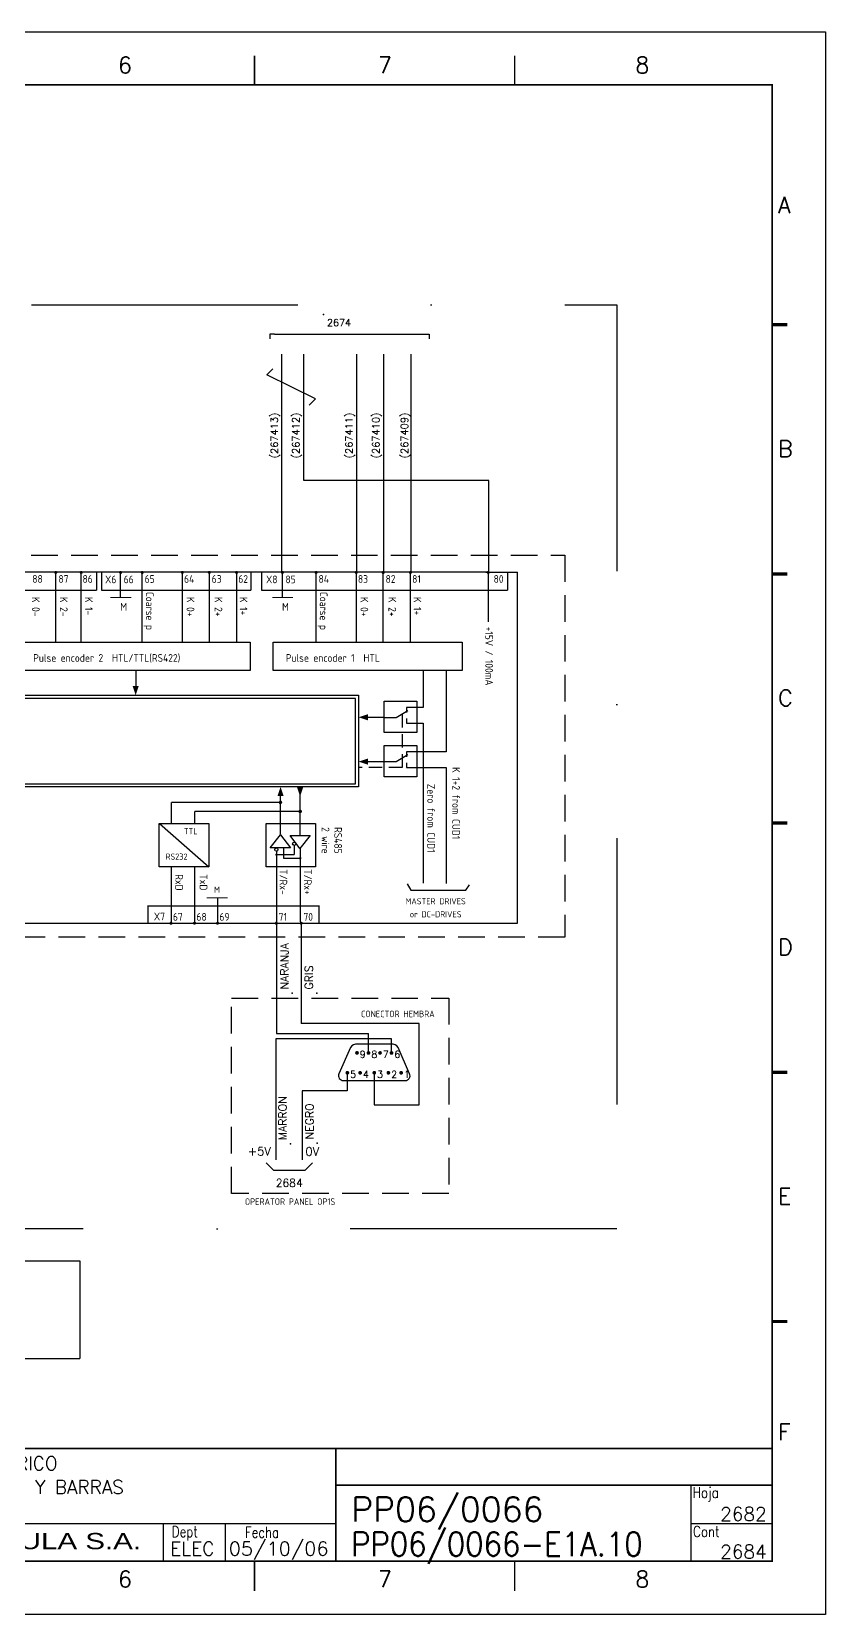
# Model space of a CAD drawing. Extents: x -25 to 1044, y -25744 to 292.
# Drawn here: x 681.1 to 830, y -18110.5 to -17813.5 of the extents above; entities that cross this region are included whole.
import ezdxf
from ezdxf.enums import TextEntityAlignment as Align

# ---------------------------------------------------------------- set-up
doc = ezdxf.new("R2010")
doc.units = 0
doc.header["$LTSCALE"] = 10
doc.header["$MEASUREMENT"] = 0
for name, pattern in [('DASHDOT', [1, 0.5, -0.25, 0, -0.25]), ('DASHED', [0.75, 0.5, -0.25]), ('HIDDEN', [0.375, 0.25, -0.125])]:
    doc.linetypes.add(name, pattern=pattern)
doc.layers.get('0').update_dxf_attribs({"linetype": 'CONTINUOUS'})
for name, color, linetype in [('1', 7, 'CONTINUOUS'), ('10', 5, 'CONTINUOUS'), ('2', 7, 'CONTINUOUS'), ('3', 8, 'CONTINUOUS'), ('6', 7, 'DASHDOT'), ('8', 1, 'CONTINUOUS'), ('9', 6, 'CONTINUOUS'), ('DIBUJO', 7, 'CONTINUOUS'), ('NODE', 7, 'CONTINUOUS')]:
    doc.layers.add(name, color=color, linetype=linetype)
doc.styles.add('HELVETICA', font='HELV.SHX')
doc.styles.add('ISO', font='ISO')
doc.styles.add('LABEL', font='SIMPLEX', dxfattribs={"width": 0.8, "height": 4})
doc.styles.add('ROMANS', font='romans')
doc.styles.get("Standard").update_dxf_attribs({"font": 'simplex'})

# ---------------------------------------------------------------- blocks, each defined once
blk = doc.blocks.new('NOD', base_point=(237.5, 170))
at = {"layer": 'NODE'}
blk.add_point((237.5, 170), dxfattribs=at)
blk = doc.blocks.new('PAGINA')
at = {"layer": '2'}
blk.add_blockref('NOD', (-1, -1), dxfattribs=at)
at = {"layer": '8', "style": 'ROMANS'}
blk.add_attdef('NPA', (0, -4.325), '', height=2, dxfattribs=at)
at = {"layer": '9', "style": 'ROMANS'}
blk.add_attdef('NP', (0, 0), '', height=2, dxfattribs=at)
blk = doc.blocks.new('newcajec')
at = {"layer": '1'}
for p, q in [((179.4, 20.85), (0.13, 20.85)), ((7, 20.85), (7, 0)), ((71, 20.85), (71, 0)), ((84, 20.85), (84, 0.09)), ((99, 20.85), (99, 0)), ((215.2, 20.8), (215.2, 0)), ((184.64, 20.18), (184.81, 20.01)), ((184.81, 20.01), (185.18, 20.25)), ((10.6, 16.64), (0, 16.64)), ((10.6, 16.64), (99, 16.64)), ((10.6, 12.48), (0, 12.48)), ((10.6, 12.48), (99, 12.48)), ((179.4, 13.87), (215.2, 13.87)), ((368, 14.06), (368, 0)), ((10.6, 8.32), (0, 8.32)), ((10.6, 8.32), (99, 8.32)), ((179.4, 6.93), (267.63, 6.93)), ((267.63, 6.93), (302.5, 6.93)), ((270.63, 6.91), (270.63, 0)), ((282.07, 6.93), (282.07, 0)), ((368, 6.93), (383, 6.93)), ((10.6, 4.16), (0, 4.16)), ((10.6, 4.16), (99, 4.16))]:
    blk.add_line(p, q, dxfattribs=at)
for points in [[(47.5, 272.5, 0.3, 0.3, 0), (47.5, 277.91, 0.3, 0.3, 0)], [(95.5, 272.5, 0.3, 0.3, 0), (95.5, 277.91, 0.3, 0.3, 0)], [(143.5, 272.5, 0.3, 0.3, 0), (143.5, 277.91, 0.3, 0.3, 0)], [(191.5, 272.5, 0.3, 0.3, 0), (191.5, 277.91, 0.3, 0.3, 0)], [(239.5, 272.5, 0.3, 0.3, 0), (239.5, 277.91, 0.3, 0.3, 0)], [(287.5, 272.5, 0.3, 0.3, 0), (287.5, 277.91, 0.3, 0.3, 0)], [(335.5, 272.5, 0.3, 0.3, 0), (335.5, 277.91, 0.3, 0.3, 0)], [(-2.99, 228.23, 0.6, 0.6, 0), (-0.18, 228.23, 0.6, 0.6, 0)], [(383.01, 228.23, 0.6, 0.6, 0), (385.82, 228.23, 0.6, 0.6, 0)], [(-2.99, 182.23, 0.6, 0.6, 0), (-0.18, 182.23, 0.6, 0.6, 0)], [(383.01, 182.23, 0.6, 0.6, 0), (385.82, 182.23, 0.6, 0.6, 0)], [(-2.99, 136.23, 0.6, 0.6, 0), (-0.18, 136.23, 0.6, 0.6, 0)], [(383.01, 136.23, 0.6, 0.6, 0), (385.82, 136.23, 0.6, 0.6, 0)], [(-2.99, 90.23, 0.6, 0.6, 0), (-0.18, 90.23, 0.6, 0.6, 0)], [(383.01, 90.23, 0.6, 0.6, 0), (385.82, 90.23, 0.6, 0.6, 0)], [(-2.99, 44.23, 0.6, 0.6, 0), (-0.18, 44.23, 0.6, 0.6, 0)], [(383.01, 44.23, 0.6, 0.6, 0), (385.82, 44.23, 0.6, 0.6, 0)], [(383, 20.8, 0.3, 0.3, 0), (179.4, 20.8, 0.3, 0.3, 0), (179.4, 0, 0.3, 0.3, 0)], [(302.5, 20.8, 0.3, 0.3, 0), (302.5, 0, 0.3, 0.3, 0)], [(302.5, 14, 0.3, 0.3, 0), (383, 14, 0.3, 0.3, 0)], [(47.5, -5.5, 0.3, 0.3, 0), (47.5, -0.09, 0.3, 0.3, 0)], [(95.5, -5.5, 0.3, 0.3, 0), (95.5, -0.09, 0.3, 0.3, 0)], [(143.5, -5.5, 0.3, 0.3, 0), (143.5, -0.09, 0.3, 0.3, 0)], [(191.5, -5.5, 0.3, 0.3, 0), (191.5, -0.09, 0.3, 0.3, 0)], [(239.5, -5.5, 0.3, 0.3, 0), (239.5, -0.09, 0.3, 0.3, 0)], [(287.5, -5.5, 0.3, 0.3, 0), (287.5, -0.09, 0.3, 0.3, 0)], [(335.5, -5.5, 0.3, 0.3, 0), (335.5, -0.09, 0.3, 0.3, 0)]]:
    blk.add_lwpolyline(points, format="xyseb", dxfattribs=at)
at = {"layer": '1', "const_width": 0.3}
blk.add_lwpolyline([(0, 0), (0, 272.5), (383, 272.5), (383, 0)], close=True, dxfattribs=at)
at = {"layer": '2', "color": 14}
for p, q in [((221.42, 4.69), (221.42, 5.81)), ((221.42, 2.47), (221.42, 3.58))]:
    blk.add_line(p, q, dxfattribs=at)
for points in [[(220.05, 5.81), (220.05, 6.92), (226.74, 5.81), (226.74, 6.92)], [(221.42, 2.47), (220.05, 2.47), (221.42, 5.81), (220.05, 5.81)], [(221.42, 4.69), (224.25, 4.69), (221.42, 3.58), (224.25, 3.58)], [(224.25, 5.81), (225.37, 5.81), (225.37, 4.69)], [(224.25, 3.58), (225.37, 3.58), (225.37, 2.47)], [(225.37, 5.81), (226.74, 5.81), (225.37, 1.35), (226.74, 1.35)], [(224.25, 0.24), (224.25, 2.47), (220.05, 0.24), (220.05, 2.47)], [(226.74, 1.35), (226.74, 0.24), (224.25, 1.35), (224.25, 0.24)]]:
    blk.add_solid(points, dxfattribs=at)
at = {"layer": '1', "style": 'ROMANS'}
for s, p in [('1', (22.29, 274.68)), ('2', (70.29, 274.68)), ('3', (118.29, 274.68)), ('4', (166.29, 274.68)), ('5', (214.29, 274.68)), ('6', (262.29, 274.68)), ('7', (310.29, 274.68)), ('8', (357.79, 274.68)), ('A', (-4.37, 248.84)), ('A', (384.13, 248.84)), ('B', (-4.37, 203.84)), ('B', (384.13, 203.84)), ('C', (-4.37, 157.84)), ('C', (384.13, 157.84)), ('D', (-4.37, 111.84)), ('D', (384.13, 111.84)), ('E', (-4.37, 65.84)), ('E', (384.13, 65.84)), ('F', (-4.37, 22.34)), ('F', (384.13, 22.34)), ('1', (22.29, -4.82)), ('2', (70.29, -4.82)), ('3', (118.29, -4.82)), ('4', (166.29, -4.82)), ('5', (214.29, -4.82)), ('6', (262.29, -4.82)), ('7', (310.29, -4.82)), ('8', (357.79, -4.82))]:
    blk.add_text(s, height=3, dxfattribs=at).set_placement(p)
at = {"layer": '1', "style": 'LABEL', "width": 0.8}
for s, p in [('Diseno comprobado por', (179.73, 18.27)), ('Dibujo comprobado por', (179.81, 11.47)), ('Hoja', (368.38, 11.66)), ('Dibujado por', (179.83, 4.64)), ('Fecha', (285.71, 4.3)), ('Cont', (368.43, 4.46)), ('No', (2.23, 1.05)), ('Revision', (8, 1.05))]:
    blk.add_text(s, height=2, dxfattribs=at).set_placement(p)
for s, p in [('Dept', (274.61, 4.44)), ('Elaborado', (77.5, 1.05)), ('Fecha', (91.5, 1.05))]:
    blk.add_text(s, height=2, dxfattribs=at).set_placement(p, align=Align.CENTER)
at = {"layer": '10', "style": 'ROMANS'}
for tag, p in [('REV41', (3.5, 18.74)), ('REV43', (77.7, 18.74)), ('REV31', (3.5, 14.58)), ('REV33', (77.7, 14.58)), ('REV21', (3.5, 10.42)), ('REV23', (77.7, 10.42)), ('REV11', (3.5, 6.27)), ('REV13', (77.7, 6.27))]:
    blk.add_attdef(tag, text='', height=2.5, dxfattribs=at).set_placement(p, align=Align.MIDDLE)
for tag, p, height in [('REV42', (8, 17.49), 2.5), ('SHEETNAME1', (100.5, 15.83), 2.5), ('DOCUMENTTYPE', (216.43, 16.8), 2.5), ('NOTA', (305.32, 15.8), 3), ('REV32', (8, 13.33), 2.5), ('DESIGNCHECK', (180.74, 14.83), 2.5), ('OBJECT', (216.43, 12.4), 2.5), ('SHEETNAME2', (100.5, 11.67), 2.5), ('ORDER', (305.32, 7.3), 4.5), ('REV22', (8, 9.17), 2.5), ('SHEETNAME3', (100.5, 7.51), 2.5), ('DRAWINGCHECK', (180.53, 7.71), 2.5), ('CUSTOMER', (216.43, 8.08), 2.5), ('REV12', (8, 5.01), 2.5), ('SHEETNAME4', (100.5, 3.35), 2.5), ('USER', (180.63, 0.71), 2.5), ('DEPARTMENT', (271.93, 1.05), 2.5), ('DOCUMENT_ID', (305.32, 0.93), 4.4)]:
    blk.add_attdef(tag, p, '', height=height, dxfattribs=at)
for tag, width, p, p2 in [('REV44', 1.221199, (84.53, 17.49), (98.48, 17.49)), ('REV34', 1.221199, (84.53, 13.33), (98.48, 13.33)), ('REV24', 1.221199, (84.53, 9.17), (98.48, 9.17)), ('REV14', 1.221199, (84.53, 5.01), (98.48, 5.01)), ('CREATED2', 7.039915, (282.71, 1.05), (301.14, 1.05))]:
    blk.add_attdef(tag, text='', height=2.5, dxfattribs=dict(at, width=width)).set_placement(p, p2, align=Align.FIT)
for tag, p in [('SHEET', (382, 7.43)), ('NEXTSHEET', (382, 0.5))]:
    blk.add_attdef(tag, text='', height=2.5, dxfattribs=at).set_placement(p, align=Align.RIGHT)
at = {"layer": 'DIBUJO', "color": 14, "style": 'HELVETICA', "width": 1.3}
blk.add_text('RUSSULA S.A.', height=3, dxfattribs=at).set_placement((229, 2.19))
blk = doc.blocks.new('$PP313')
at = {"layer": '2'}
blk.add_blockref('NOD', (0, 0), dxfattribs=at)
at = {"layer": '8'}
blk.add_attdef('1A', (1, -3.325), '', height=2.15, dxfattribs=at)
at = {"layer": '9'}
blk.add_attdef('ID', (1, 1), '', height=2.15, dxfattribs=at)

msp = doc.modelspace()

# ---------------------------------------------------------------- linework, layer by layer
at = {"linetype": 'DASHED'}
for p, q in [((485.98, -17911.76), (781.11, -17911.76)), ((781.11, -17911.76), (781.11, -17983.45)), ((781.11, -17983.45), (485.98, -17983.45))]:
    msp.add_line(p, q, dxfattribs=at)
for p, q in [((766.57, -17914.94), (501.16, -17914.94)), ((685.63, -17928), (685.63, -17915.02)), ((690.38, -17928), (690.38, -17915.02)), ((697.75, -17919.7), (697.75, -17915.02)), ((701.81, -17928), (701.81, -17915.02)), ((709.37, -17928), (709.37, -17915.02)), ((714.4, -17928), (714.4, -17915.02)), ((719.55, -17928), (719.55, -17915.02)), ((728.11, -17919.7), (728.11, -17915.02)), ((734.43, -17928), (734.43, -17915.02)), ((741.99, -17928), (741.99, -17915.02)), ((747.02, -17928), (747.02, -17915.02)), ((752.17, -17928), (752.17, -17915.02)), ((766.78, -17924.3), (766.78, -17915.02)), ((700.61, -17933.37), (700.61, -17936.79)), ((754.49, -17933.37), (754.49, -17940.36)), ((747.09, -17942.22), (743.67, -17942.22)), ((754.49, -17943.31), (754.49, -17973.3)), ((747.09, -17950.53), (743.67, -17950.53)), ((727.73, -17964.19), (727.73, -17956.5)), ((731.45, -17964.35), (731.45, -17956.5)), ((725.81, -17966.67), (727.74, -17964.23)), ((727.74, -17964.23), (729.6, -17966.67)), ((729.55, -17964.37), (733.34, -17964.37)), ((731.41, -17966.81), (729.55, -17964.37)), ((733.34, -17964.37), (731.41, -17966.81)), ((729.6, -17966.67), (725.81, -17966.67)), ((715.93, -17976.06), (715.93, -17980.74)), ((726.98, -17980.86), (726.98, -18001.52)), ((753.8, -17999.65), (731.64, -17999.65)), ((753.8, -18014.93), (753.8, -17999.65)), ((748.57, -18002.53), (726.86, -18002.53)), ((726.86, -18002.53), (726.86, -18020.36)), ((726.98, -18001.52), (744.26, -18001.53)), ((744.26, -18005.19), (744.26, -18001.53)), ((748.57, -18005.19), (748.57, -18002.53)), ((740.29, -18008.91), (740.29, -18012.27)), ((745.35, -18008.91), (745.35, -18014.93)), ((740.29, -18012.27), (731.79, -18012.27)), ((731.79, -18012.27), (731.79, -18020.36)), ((745.35, -18014.93), (753.8, -18014.93)), ((726.44, -18027.18), (725.05, -18025.78)), ((726.44, -18027.18), (732.35, -18027.18)), ((732.35, -18027.18), (733.74, -18025.78))]:
    msp.add_line(p, q)
at = {"color": 3}
for p, q in [((693.26, -17915.04), (693.26, -17918.34)), ((694.17, -17915.04), (694.17, -17918.34)), ((722.21, -17915.02), (722.21, -17918.37)), ((724.18, -17915.02), (724.18, -17918.33)), ((770.36, -17915.02), (770.36, -17918.37)), ((677.31, -17918.37), (693.26, -17918.37)), ((694.17, -17918.37), (722.21, -17918.37)), ((724.19, -17918.37), (770.36, -17918.37)), ((516.9, -17938.07), (742.4, -17938.07)), ((741.83, -17938.65), (517.48, -17938.65)), ((741.83, -17954.7), (741.83, -17938.65)), ((742.4, -17938.07), (742.4, -17955.28)), ((742.4, -17955.28), (516.9, -17955.28)), ((517.48, -17954.7), (741.83, -17954.7)), ((702.94, -17980.85), (702.94, -17977.54)), ((702.94, -17977.56), (734.95, -17977.56)), ((734.99, -17980.85), (734.99, -17977.54))]:
    msp.add_line(p, q, dxfattribs=at)
at = {"color": 0}
msp.add_line((501.16, -17980.86), (772.24, -17980.86), dxfattribs=at)
for points, format in [([(685.45, -17915.02, 0.289, 0.289, 1), (685.73, -17915.02, 0.289, 0.289, 1)], "xyseb"), ([(690.22, -17915.02, 0.289, 0.289, 1), (690.5, -17915.02, 0.289, 0.289, 1)], "xyseb"), ([(697.61, -17915.02, 0.289, 0.289, 1), (697.89, -17915.02, 0.289, 0.289, 1)], "xyseb"), ([(701.67, -17915.02, 0.289, 0.289, 1), (701.96, -17915.02, 0.289, 0.289, 1)], "xyseb"), ([(709.19, -17915.02, 0.289, 0.289, 1), (709.48, -17915.02, 0.289, 0.289, 1)], "xyseb"), ([(714.25, -17915.02, 0.289, 0.289, 1), (714.54, -17915.02, 0.289, 0.289, 1)], "xyseb"), ([(719.36, -17915.02, 0.289, 0.289, 1), (719.65, -17915.02, 0.289, 0.289, 1)], "xyseb"), ([(727.96, -17915.02, 0.289, 0.289, 1), (728.25, -17915.02, 0.289, 0.289, 1)], "xyseb"), ([(734.29, -17915.02, 0.289, 0.289, 1), (734.57, -17915.02, 0.289, 0.289, 1)], "xyseb"), ([(741.81, -17915.02, 0.289, 0.289, 1), (742.1, -17915.02, 0.289, 0.289, 1)], "xyseb"), ([(746.87, -17915.02, 0.289, 0.289, 1), (747.16, -17915.02, 0.289, 0.289, 1)], "xyseb"), ([(751.98, -17915.02, 0.289, 0.289, 1), (752.27, -17915.02, 0.289, 0.289, 1)], "xyseb"), ([(766.58, -17915.02, 0.289, 0.289, 1), (766.87, -17915.02, 0.289, 0.289, 1)], "xyseb"), ([(707.05, -17980.85, 0.289, 0.289, 1), (707.34, -17980.85, 0.289, 0.289, 1)], "xyseb"), ([(711.47, -17980.85, 0.289, 0.289, 1), (711.76, -17980.85, 0.289, 0.289, 1)], "xyseb"), ([(715.79, -17980.85, 0.289, 0.289, 1), (716.08, -17980.85, 0.289, 0.289, 1)], "xyseb"), ([(726.83, -17980.85, 0.289, 0.289, 1), (727.12, -17980.85, 0.289, 0.289, 1)], "xyseb"), ([(731.5, -17980.85, 0.289, 0.289, 1), (731.78, -17980.85, 0.289, 0.289, 1)], "xyseb"), ([(742.21, -18003.53, 0.267949), (740.87, -18004.16), (738.71, -18009.08, 0.541238), (739.55, -18010.37), (745.35, -18010.37), (751.14, -18010.37, 0.541238), (751.98, -18009.08), (749.82, -18004.16, 0.267949), (748.49, -18003.53), (745.35, -18003.53)], "xyb")]:
    msp.add_lwpolyline(points, format=format, close=True)
for points in [[(700.58, -17938.04, 0, 1.16, 0), (700.58, -17936.31, 1.16, 1.16, 0)], [(742.42, -17942.2, 0, 1.16, 0), (744.15, -17942.2, 1.16, 1.16, 0)], [(742.42, -17950.51, 0, 1.16, 0), (744.15, -17950.51, 1.16, 1.16, 0)], [(727.76, -17955.25, 0, 1.16, 0), (727.76, -17956.98, 1.16, 1.16, 0)], [(731.44, -17957.07, 0, 1.16, 0), (731.44, -17955.33, 1.16, 1.16, 0)]]:
    msp.add_lwpolyline(points, format="xyseb")
at = {"linetype": 'DASHED'}
msp.add_lwpolyline([(718.55, -17994.88), (759.34, -17994.88), (759.34, -18031.54), (718.55, -18031.54)], close=True, dxfattribs=at)
at = {"const_width": 0.35}
for points in [[(741.93, -18005.17, 1), (742.28, -18005.17, 1)], [(744.09, -18005.19, 1), (744.44, -18005.19, 1)], [(746.25, -18005.19, 1), (746.6, -18005.19, 1)], [(748.4, -18005.19, 1), (748.75, -18005.19, 1)], [(740.12, -18008.91, 1), (740.47, -18008.91, 1)], [(742.52, -18008.91, 1), (742.87, -18008.91, 1)], [(745.17, -18008.91, 1), (745.52, -18008.91, 1)], [(747.82, -18008.91, 1), (748.17, -18008.91, 1)], [(750.22, -18008.91, 1), (750.57, -18008.91, 1)]]:
    msp.add_lwpolyline(points, format="xyb", close=True, dxfattribs=at)
at = {"layer": '2', "linetype": 'DASHDOT', "ltscale": 10}
for p, q in [((480.81, -17864.77), (790.85, -17864.77)), ((790.85, -17864.77), (790.85, -18038.21)), ((790.85, -18038.21), (480.81, -18038.21))]:
    msp.add_line(p, q, dxfattribs=at)
at = {"layer": '2', "color": 7}
for p, q in [((725.21, -17877.93), (726.34, -17876.79)), ((734.3, -17882.47), (725.21, -17877.93)), ((733.16, -17883.61), (734.3, -17882.47))]:
    msp.add_line(p, q, dxfattribs=at)
at = {"layer": '2'}
for p, q in [((772.24, -17980.86), (772.24, -17914.95)), ((758.82, -17933.43), (758.82, -17948.67)), ((749.45, -17942.25), (751.66, -17940.91)), ((754.49, -17940.36), (751.39, -17940.36)), ((751.39, -17940.36), (751.39, -17941.33)), ((747.18, -17942.25), (749.45, -17942.25)), ((751.39, -17942.43), (751.39, -17943.31)), ((751.39, -17943.31), (754.49, -17943.31)), ((747.18, -17950.51), (749.45, -17950.51)), ((749.45, -17950.51), (751.66, -17949.17)), ((754.49, -17948.67), (751.39, -17948.67)), ((751.39, -17948.67), (751.39, -17949.64)), ((758.82, -17948.67), (752.66, -17948.67)), ((751.39, -17950.74), (751.39, -17951.62)), ((751.39, -17951.62), (754.49, -17951.62)), ((752.66, -17951.62), (758.82, -17951.62)), ((758.82, -17951.62), (758.82, -17973.37)), ((727.76, -17958.17), (707.27, -17958.17)), ((707.27, -17962.12), (707.27, -17958.17)), ((705.03, -17962.14), (714.3, -17970.28)), ((731.45, -17959.85), (711.69, -17959.85)), ((711.69, -17962.12), (711.69, -17959.85)), ((727.01, -17967.33), (727.01, -17980.74)), ((727.03, -17967.97), (730.33, -17967.97)), ((728.33, -17966.72), (728.33, -17968.66)), ((730.33, -17966.23), (730.33, -17967.97)), ((731.46, -17966.84), (731.46, -17980.59)), ((707.27, -17980.81), (707.27, -17970.25)), ((711.69, -17980.81), (711.69, -17970.25)), ((728.33, -17968.66), (731.54, -17968.66)), ((751.49, -17973.43), (752.22, -17974.67)), ((762.53, -17974.67), (763.22, -17973.61)), ((752.22, -17974.67), (762.53, -17974.67))]:
    msp.add_line(p, q, dxfattribs=at)
at = {"layer": '2', "linetype": 'HIDDEN'}
for p, q in [((750.55, -17941.62), (750.55, -17951.6)), ((750.55, -17951.6), (742.4, -17951.6))]:
    msp.add_line(p, q, dxfattribs=at)
at = {"layer": '2', "const_width": 0.197}
for points in [[(695.84, -17919.7), (699.77, -17919.7)], [(726.2, -17919.7), (730.12, -17919.7)], [(717.84, -17976.06), (713.91, -17976.06)]]:
    msp.add_lwpolyline(points, dxfattribs=at)
at = {"layer": '2'}
for points in [[(678.1, -17928.13), (722.08, -17928.13), (722.08, -17933.4), (678.1, -17933.4)], [(726.39, -17928.13), (761.84, -17928.13), (761.84, -17933.4), (726.39, -17933.4)], [(747.2, -17939.15), (753.36, -17939.15), (753.36, -17945.04), (747.2, -17945.04)], [(747.2, -17947.47), (753.36, -17947.47), (753.36, -17953.35), (747.2, -17953.35)], [(705.01, -17962.12), (714.29, -17962.12), (714.29, -17970.26), (705.01, -17970.26)], [(725.06, -17962.12), (734.34, -17962.12), (734.34, -17970.26), (725.06, -17970.26)]]:
    msp.add_lwpolyline(points, close=True, dxfattribs=at)
for points, const_width in [([(727.56, -17958.17, 1), (727.92, -17958.17, 1)], 0.296), ([(731.27, -17959.87, 1), (731.63, -17959.87, 1)], 0.296), ([(726.88, -17967.98, 1), (727.14, -17967.98, 1)], 0.197), ([(731.32, -17968.64, 1), (731.58, -17968.64, 1)], 0.197)]:
    msp.add_lwpolyline(points, format="xyb", close=True, dxfattribs=dict(at, const_width=const_width))
for centre in [(726.98, -17967.02), (730.33, -17965.93)]:
    msp.add_circle(centre, 0.301, dxfattribs=at)
at = {"layer": '3', "color": 0}
msp.add_line((766.26, -17914.95), (772.22, -17914.95), dxfattribs=at)
at = {"layer": '6', "ltscale": 10}
for p, q in [((653.58, -18044.23), (690.11, -18044.23)), ((690.11, -18044.23), (690.11, -18062.51)), ((653.58, -18062.51), (690.11, -18062.51))]:
    msp.add_line(p, q, dxfattribs=at)
at = {"layer": 'DIBUJO'}
for p, q in [((726.63, -17870.31), (725.72, -17870.31)), ((725.72, -17870.31), (725.72, -17871.21)), ((726.63, -17870.31), (754.71, -17870.31)), ((754.71, -17870.31), (755.62, -17870.31)), ((755.62, -17870.31), (755.62, -17871.21)), ((727.99, -17914.94), (727.99, -17874.06)), ((732.13, -17897.77), (732.13, -17874.06)), ((742.07, -17914.94), (742.07, -17874.06)), ((747.16, -17915.02), (747.16, -17874.06)), ((752.27, -17915.02), (752.27, -17874.06)), ((766.87, -17897.77), (732.13, -17897.77)), ((766.87, -17915.02), (766.87, -17897.77)), ((731.64, -17980.84), (731.64, -17999.65)), ((726.86, -18020.36), (726.86, -18025.26)), ((731.79, -18020.36), (731.79, -18025.26))]:
    msp.add_line(p, q, dxfattribs=at)
msp.add_lwpolyline([(409.98, -17813.54), (829.98, -17813.54), (829.98, -18110.54), (409.98, -18110.54), (409.98, -17813.54)], dxfattribs=at)

# ---------------------------------------------------------------- block references
at = {"xscale": 0.6568639771135847, "yscale": 0.6568639771135847, "zscale": 0.6568639771135847}
msp.add_blockref('PAGINA', (736.47, -17865.95), dxfattribs=at).add_auto_attribs({'NPA': '2674'})
ref = msp.add_blockref('$PP313', (729.94, -17993.98), dxfattribs=dict(xscale=0.6995942289121121, yscale=0.6995942289121121, zscale=0.6995942289121121, rotation=90))
ref.add_attrib('ID', 'NARANJA', (729.24, -17993.28), dxfattribs={"layer": '9', "height": 1.504, "rotation": 90, "style": 'ROMANS'})
ref = msp.add_blockref('$PP313', (734.54, -17993.98), dxfattribs=dict(xscale=0.6995942289121121, yscale=0.6995942289121121, zscale=0.6995942289121121, rotation=90))
ref.add_attrib('ID', 'GRIS', (733.84, -17993.28), dxfattribs={"layer": '9', "height": 1.504, "rotation": 90, "style": 'ROMANS'})
ref = msp.add_blockref('$PP313', (729.6, -18022.27), dxfattribs=dict(xscale=0.6995942289121121, yscale=0.6995942289121121, zscale=0.6995942289121121, rotation=90))
ref.add_attrib('ID', 'MARRON', (728.9, -18021.57), dxfattribs={"layer": '9', "height": 1.504, "rotation": 90, "style": 'ROMANS'})
ref = msp.add_blockref('$PP313', (734.65, -18022.11), dxfattribs=dict(xscale=0.6995942289121121, yscale=0.6995942289121121, zscale=0.6995942289121121, rotation=90))
ref.add_attrib('ID', 'NEGRO', (733.95, -18021.41), dxfattribs={"layer": '9', "height": 1.504, "rotation": 90, "style": 'ROMANS'})
at = {"layer": '2', "color": 7}
ref = msp.add_blockref('newcajec', (430.65, -18100.54), dxfattribs=dict(at, xscale=1.016513761467893, yscale=1.016513761467893, zscale=1.016513761467893))
ref.add_attrib('REV24', '24/05/07', dxfattribs={"layer": '10', "height": 2.541, "style": 'ROMANS', "width": 0.728168}).set_placement((516.57, -18091.21), (530.76, -18091.21), align=Align.FIT)
ref.add_attrib('SHEETNAME3', 'T400', (532.81, -18092.91), dxfattribs={"layer": '10', "height": 2.541, "style": 'ROMANS'})
ref.add_attrib('SHEETNAME2', 'CONVERTIDOR C.C. TIJERA 1BM', (532.81, -18088.68), dxfattribs={"layer": '10', "height": 2.5413, "style": 'ROMANS'})
ref.add_attrib('SHEETNAME1', '+TA102', (532.81, -18084.45), dxfattribs={"layer": '10', "height": 2.541, "style": 'ROMANS'})
ref.add_attrib('USER', 'J.PAZOS', (614.27, -18099.82), dxfattribs={"layer": '10', "height": 2.541, "style": 'ROMANS'})
ref.add_attrib('DRAWINGCHECK', 'J.L.C.C.', (614.16, -18092.7), dxfattribs={"layer": '10', "height": 2.541, "style": 'ROMANS'})
ref.add_attrib('DESIGNCHECK', 'J.M. CEDEIRA', (614.37, -18085.46), dxfattribs={"layer": '10', "height": 2.5413, "style": 'ROMANS'})
ref.add_attrib('REV22', 'As-built', (438.78, -18091.21), dxfattribs={"layer": '10', "height": 2.541, "style": 'ROMANS'})
ref.add_attrib('REV12', 'Aprobación documentación', (438.78, -18095.44), dxfattribs={"layer": '10', "height": 2.5413, "style": 'ROMANS'})
ref.add_attrib('REV21', '1', dxfattribs={"layer": '10', "height": 2.54, "style": 'ROMANS'}).set_placement((434.21, -18089.94), align=Align.MIDDLE)
ref.add_attrib('REV11', '0', dxfattribs={"layer": '10', "height": 2.54, "style": 'ROMANS'}).set_placement((434.21, -18094.17), align=Align.MIDDLE)
ref.add_attrib('SHEETNAME4', '-', (532.81, -18097.14), dxfattribs={"layer": '10', "height": 2.54, "style": 'ROMANS'})
ref.add_attrib('REV14', '18/10/06', dxfattribs={"layer": '10', "height": 2.541, "style": 'ROMANS', "width": 0.728168}).set_placement((516.57, -18095.44), (530.76, -18095.44), align=Align.FIT)
ref.add_attrib('REV23', 'C.C.R.', dxfattribs={"layer": '10', "height": 2.541, "style": 'ROMANS'}).set_placement((509.64, -18089.94), align=Align.MIDDLE)
ref.add_attrib('REV13', 'PAZOS', dxfattribs={"layer": '10', "height": 2.541, "style": 'ROMANS'}).set_placement((509.64, -18094.17), align=Align.MIDDLE)
ref.add_attrib('DOCUMENT_ID', 'PP06/0066-E1A.10', (741.02, -18099.59), dxfattribs={"layer": '10', "height": 4.4727, "style": 'ROMANS', "width": 0.9})
ref.add_attrib('ORDER', 'PP06/0066', (741.02, -18093.12), dxfattribs={"layer": '10', "height": 4.574, "style": 'ROMANS'})
ref.add_attrib('CUSTOMER', 'ACINDAR', (650.66, -18092.32), dxfattribs={"layer": '10', "height": 2.541, "style": 'ROMANS'})
ref.add_attrib('OBJECT', 'TREN DE ROLLOS Y BARRAS', (650.66, -18087.93), dxfattribs={"layer": '10', "height": 2.5413, "style": 'ROMANS'})
ref.add_attrib('DOCUMENTTYPE', 'ESQUEMA ELECTRICO', (650.66, -18083.46), dxfattribs={"layer": '10', "height": 2.5413, "style": 'ROMANS'})
ref.add_attrib('CREATED2', '05/10/06', dxfattribs={"layer": '10', "height": 2.541, "style": 'ROMANS', "width": 0.961976}).set_placement((718.03, -18099.48), (736.77, -18099.48), align=Align.FIT)
ref.add_attrib('DEPARTMENT', 'ELEC', (707.07, -18099.48), dxfattribs={"layer": '10', "height": 2.541, "style": 'ROMANS'})
ref.add_attrib('NEXTSHEET', '2684', dxfattribs={"layer": '10', "height": 2.541, "style": 'ROMANS'}).set_placement((818.96, -18100.03), align=Align.RIGHT)
ref.add_attrib('SHEET', '2682', dxfattribs={"layer": '10', "height": 2.541, "style": 'ROMANS'}).set_placement((818.96, -18092.98), align=Align.RIGHT)

# ---------------------------------------------------------------- texts
at = {"style": 'ISO'}
for s, height, p in [('88', 1.445, (681.18, -17916.97)), ('87', 1.445, (686.09, -17916.97)), ('86', 1.445, (690.61, -17916.97)), ('X6', 1.445, (694.84, -17917.05)), ('66', 1.445, (698.33, -17917.05)), ('65', 1.445, (702.27, -17916.97)), ('64', 1.445, (709.66, -17916.97)), ('63', 1.445, (714.85, -17916.97)), ('62', 1.445, (719.83, -17916.97)), ('X8', 1.445, (725.04, -17917.05)), ('85', 1.445, (728.68, -17917.05)), ('84', 1.445, (734.89, -17916.97)), ('83', 1.445, (742.28, -17916.97)), ('82', 1.445, (747.47, -17916.97)), ('81', 1.445, (752.45, -17916.97)), ('80', 1.445, (767.74, -17916.97)), ('M', 1.45, (697.69, -17922.21)), ('M', 1.45, (728.05, -17922.21)), ('Pulse encoder 2  HTL/TTL(RS422)', 1.4451, (681.34, -17931.79)), ('Pulse encoder 1  HTL', 1.4451, (728.74, -17931.79)), ('67', 1.445, (707.56, -17980.37)), ('68', 1.445, (711.98, -17980.37)), ('69', 1.445, (716.3, -17980.37)), ('71', 1.445, (727.4, -17980.37)), ('70', 1.445, (732.05, -17980.37))]:
    msp.add_text(s, height=height, dxfattribs=at).set_placement(p)
for s, height, p in [('K 0-', 1.445, (681.12, -17919.62)), ('K 2-', 1.445, (686.37, -17919.62)), ('K 1-', 1.445, (691.07, -17919.62)), ('Coarse p', 1.445, (702.51, -17918.65)), ('K 0+', 1.445, (710.14, -17919.62)), ('K 2+', 1.445, (715.39, -17919.62)), ('K 1+', 1.445, (720.09, -17919.62)), ('Coarse p', 1.445, (735.13, -17918.65)), ('K 0+', 1.445, (742.76, -17919.62)), ('K 2+', 1.445, (748.01, -17919.62)), ('K 1+', 1.445, (752.71, -17919.62)), ('+15V / 100mA', 1.4451, (766.17, -17925.19)), ('K 1+2 from CUD1', 1.4451, (759.97, -17951.54)), ('Zero from CUD1', 1.4451, (755.3, -17954.67)), ('2 wire', 1.445, (735.48, -17962.8)), ('RS485', 1.445, (737.83, -17962.8)), ('T/Rx-', 1.445, (727.57, -17970.7)), ('T/Rx+', 1.445, (732.15, -17970.7)), ('RxD', 1.445, (708.01, -17971.65)), ('TxD', 1.445, (712.59, -17971.65))]:
    msp.add_text(s, height=height, rotation=270, dxfattribs=at).set_placement(p)
for s, height, p in [('TTL', 1.156, (710.91, -17964.14)), ('RS232', 1.156, (708.25, -17968.92)), ('M', 1.16, (715.83, -17975.14)), ('MASTER DRIVES', 1.1561, (756.86, -17977.3)), ('or DC-DRIVES', 1.1561, (756.86, -17979.75)), ('CONECTOR HEMBRA', 1.2313, (749.77, -17998.48)), ('OPERATOR PANEL OP1S', 1.2313, (729.55, -18033.7))]:
    msp.add_text(s, height=height, dxfattribs=at).set_placement(p, align=Align.CENTER)
msp.add_text('X7', height=1.445, dxfattribs=at).set_placement((706.08, -17980.29), align=Align.RIGHT)
at = {"char_height": 1.3, "width": 1.3664, "attachment_point": 1, "style": 'ROMANS'}
for s, insert in [('9', (742.63, -18004.79)), ('8', (744.79, -18004.81)), ('7', (746.95, -18004.81)), ('6', (749.1, -18004.81)), ('5', (740.82, -18008.53)), ('4', (743.22, -18008.53)), ('3', (745.87, -18008.53)), ('2', (748.52, -18008.53)), ('1', (750.92, -18008.53))]:
    msp.add_mtext(s, dxfattribs=dict(at, insert=insert))
at = {"layer": '2', "color": 6}
for s, p in [('(267413)', (727.26, -17893.6)), ('(267412)', (731.31, -17893.6)), ('(267411)', (741.29, -17893.6)), ('(267410)', (746.33, -17893.6)), ('(267409)', (751.68, -17893.6))]:
    msp.add_text(s, height=1.35, rotation=90, dxfattribs=at).set_placement(p)
for s, p in [('+5V', (721.63, -18024.43)), ('0V', (732.44, -18024.47))]:
    msp.add_text(s, height=1.574, dxfattribs=at).set_placement(p)
at = {"layer": '2', "color": 1}
msp.add_text('2684', height=1.478, dxfattribs=at).set_placement((726.86, -18030.31))

doc.saveas('drawing.dxf')
